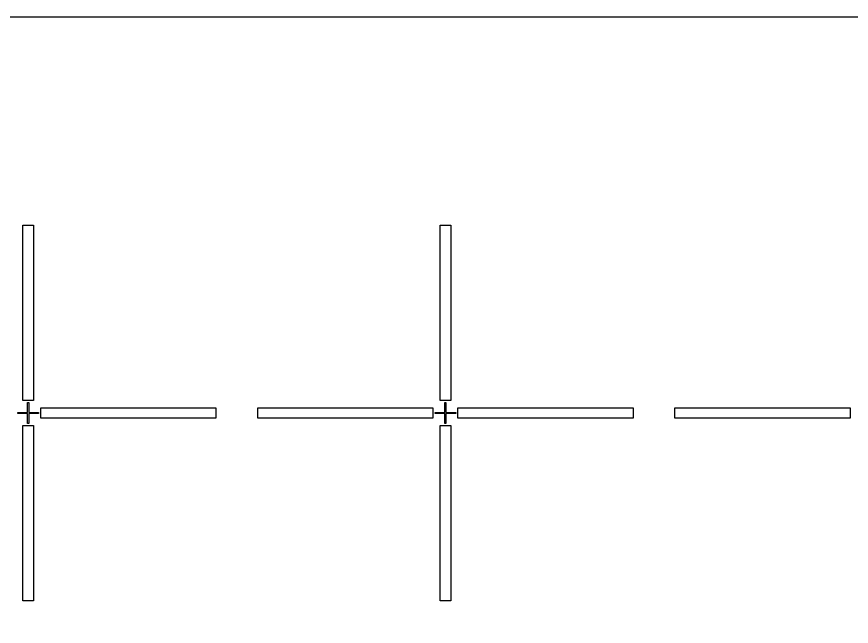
# Model space of a CAD drawing. Extents: x 0 to 6000, y 0 to 6000.
# Drawn here: x 5204.5 to 5604.5, y 5707.8 to 6000 of the extents above; entities that cross this region are included whole.
import ezdxf

# ---------------------------------------------------------------- set-up
doc = ezdxf.new("R2010")
doc.units = 0
doc.header["$MEASUREMENT"] = 0
doc.layers.add('L0D0', color=1, linetype='CONTINUOUS')
doc.layers.add('L1D0', color=6, linetype='CONTINUOUS')

msp = doc.modelspace()

# ---------------------------------------------------------------- linework, layer by layer
at = {"layer": 'L0D0'}
msp.add_lwpolyline([(0, 0), (0, 6000), (6000, 6000), (6000, 0)], close=True, dxfattribs=at)
at = {"layer": 'L1D0'}
for points in [[(5207.5, 5816), (5207.5, 5900), (5212.5, 5900), (5212.5, 5816)], [(5407.5, 5816), (5407.5, 5900), (5412.5, 5900), (5412.5, 5816)], [(5209.75, 5805), (5209.75, 5809.75), (5205, 5809.75), (5205, 5810.25), (5209.75, 5810.25), (5209.75, 5815), (5210.25, 5815), (5210.25, 5810.25), (5215, 5810.25), (5215, 5809.75), (5210.25, 5809.75), (5210.25, 5805)], [(5216, 5807.5), (5216, 5812.5), (5300, 5812.5), (5300, 5807.5)], [(5320, 5807.5), (5320, 5812.5), (5404, 5812.5), (5404, 5807.5)], [(5409.75, 5805), (5409.75, 5809.75), (5405, 5809.75), (5405, 5810.25), (5409.75, 5810.25), (5409.75, 5815), (5410.25, 5815), (5410.25, 5810.25), (5415, 5810.25), (5415, 5809.75), (5410.25, 5809.75), (5410.25, 5805)], [(5416, 5807.5), (5416, 5812.5), (5500, 5812.5), (5500, 5807.5)], [(5520, 5807.5), (5520, 5812.5), (5604, 5812.5), (5604, 5807.5)], [(5207.5, 5720), (5207.5, 5804), (5212.5, 5804), (5212.5, 5720)], [(5407.5, 5720), (5407.5, 5804), (5412.5, 5804), (5412.5, 5720)]]:
    msp.add_lwpolyline(points, close=True, dxfattribs=at)

doc.saveas('drawing.dxf')
